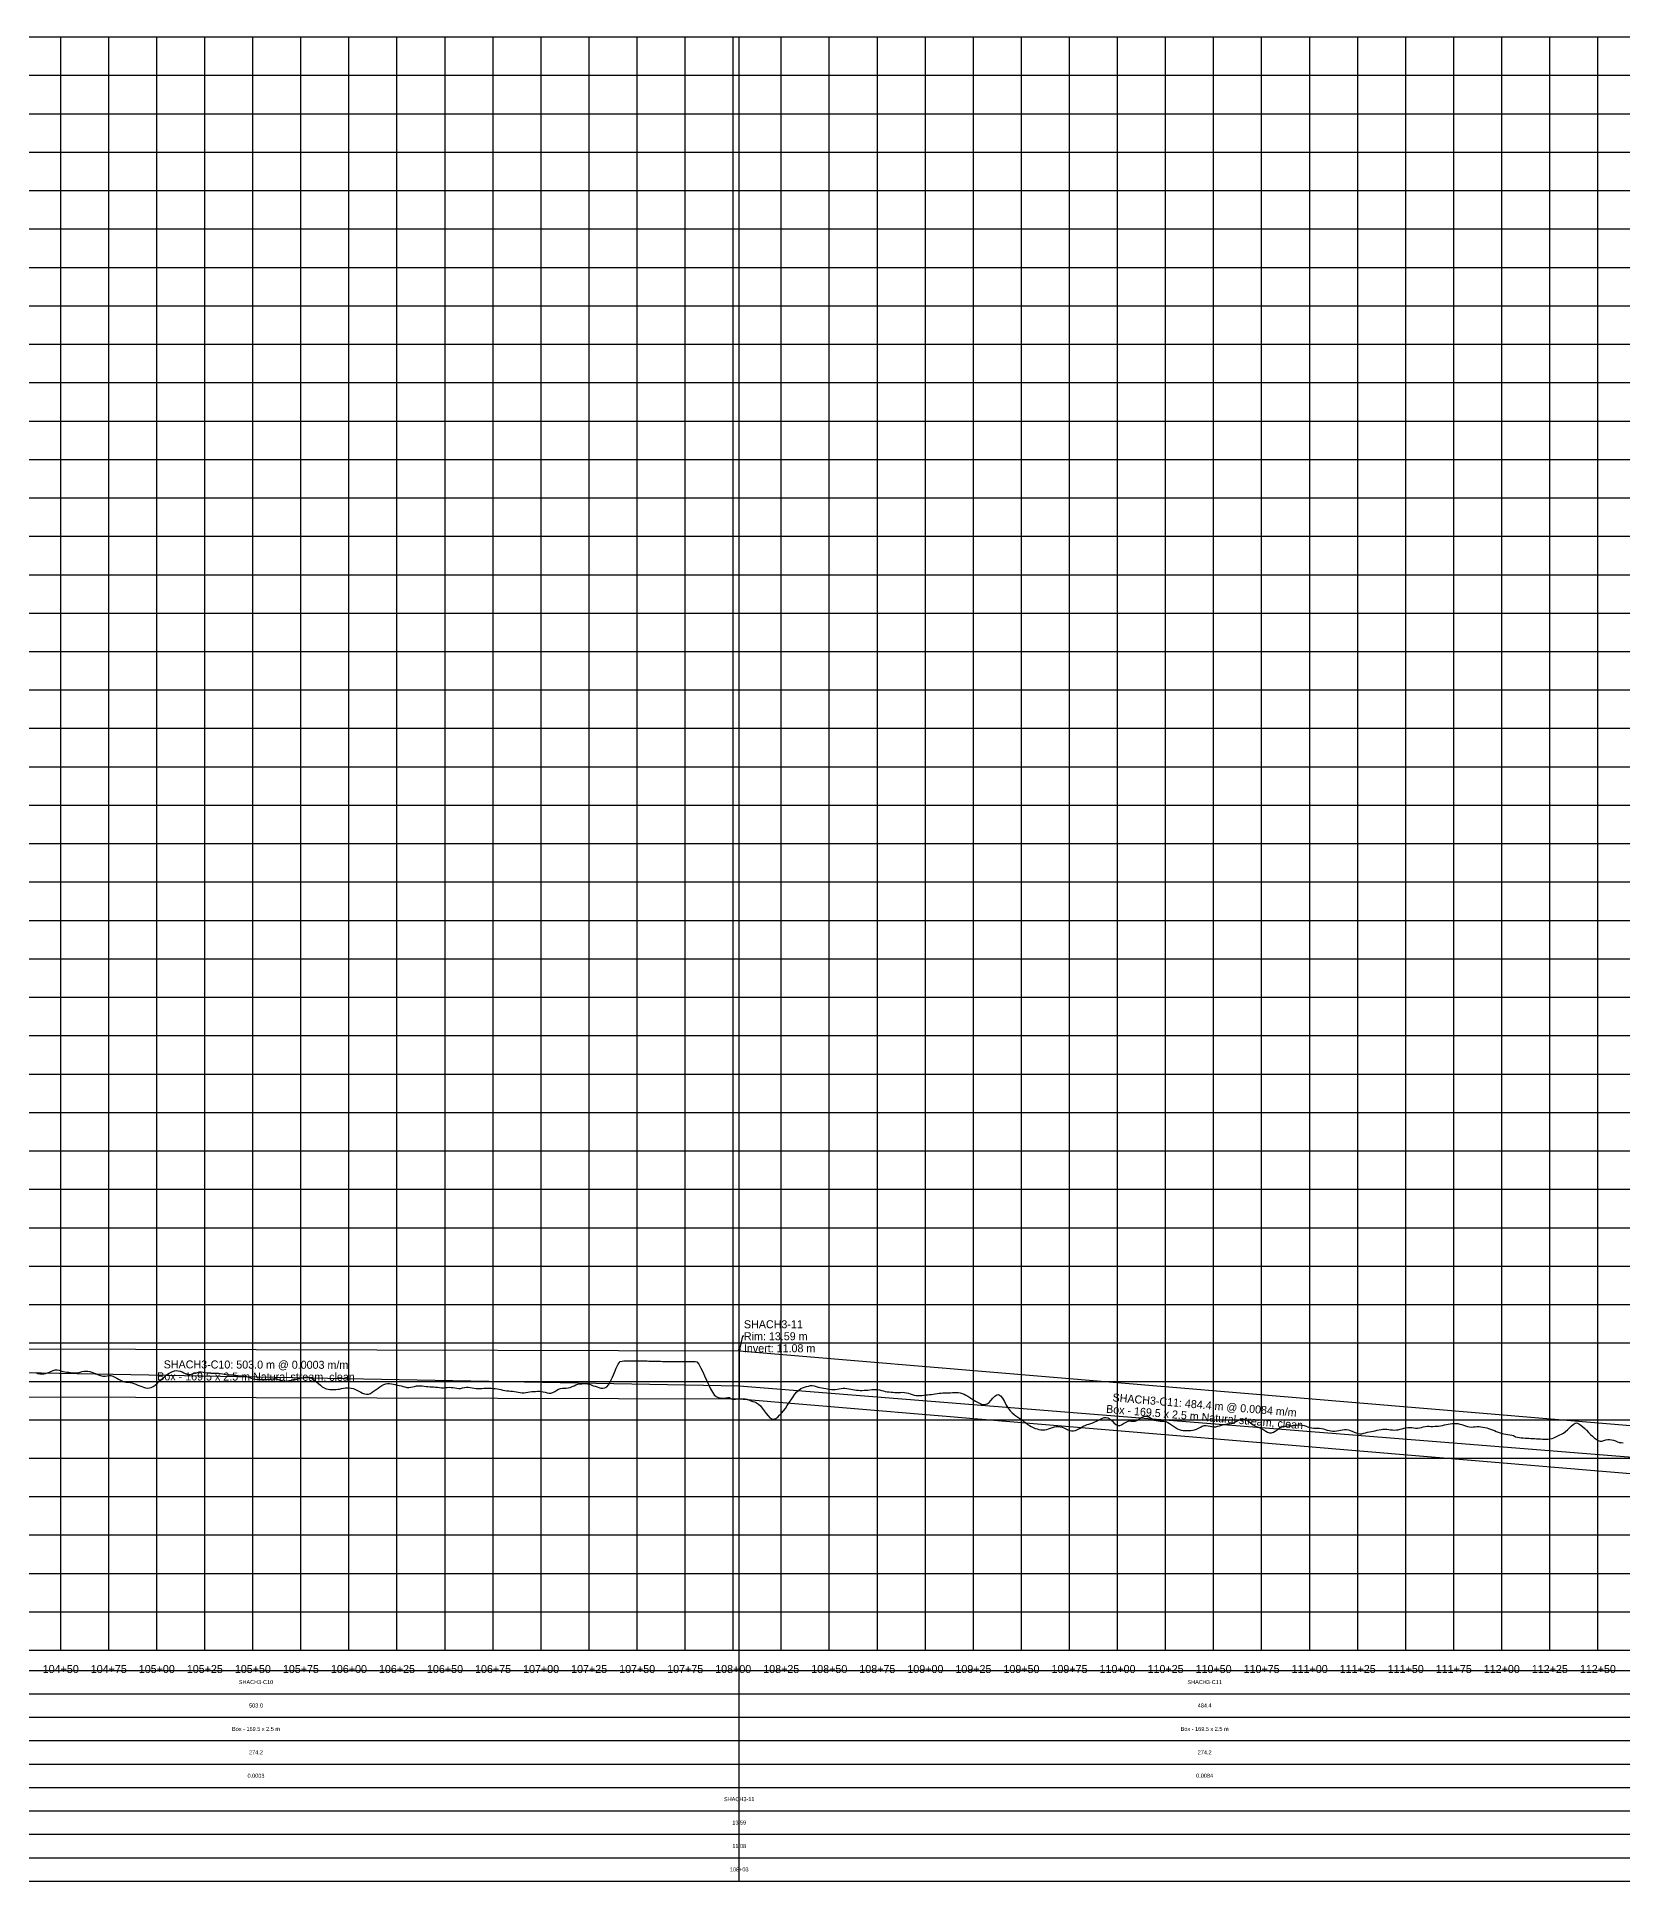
# Model space of a CAD drawing. Extents: x -64 to 13916, y -140 to 832.
# Drawn here: x 10438 to 11263, y -140 to 820 of the extents above; entities that cross this region are included whole.
import ezdxf
from ezdxf.enums import TextEntityAlignment as Align

# ---------------------------------------------------------------- set-up
doc = ezdxf.new("R2010")
doc.units = 0
for name, color, linetype in [('Annotation', 7, 'Continuous'), ('Annotation_Table', 254, 'Continuous'), ('Crown', 7, 'Continuous'), ('Grid', 254, 'Continuous'), ('Grid_Text', 7, 'Continuous'), ('Ground_Elevation', 3, 'Continuous'), ('Hydraulic_Grade', 5, 'Continuous'), ('Invert', 7, 'Continuous'), ('Structure', 7, 'Continuous')]:
    doc.layers.add(name, color=color, linetype=linetype)

msp = doc.modelspace()

# ---------------------------------------------------------------- linework, layer by layer
at = {"layer": 'Annotation', "color": 0}
msp.add_lwpolyline([(10803.12, 135.85), (10802.92, 136.83), (10803.71, 136.65)], close=True, dxfattribs=at)
msp.add_lwpolyline([(10805.56, 143.47), (10804.82, 143.47), (10803.12, 135.85)], dxfattribs=at)
at = {"layer": 'Annotation_Table', "color": 254}
for points in [[(10803.12, -140.21), (10803.12, 820)], [(-25, -30.48), (13899.95, -30.48)], [(-25, -42.67), (13899.95, -42.67)], [(-25, -54.86), (13899.95, -54.86)], [(-25, -67.06), (13899.95, -67.06)], [(-25, -79.25), (13899.95, -79.25)], [(-25, -91.44), (13899.95, -91.44)], [(-25, -103.63), (13899.95, -103.63)], [(-25, -115.82), (13899.95, -115.82)], [(-25, -128.02), (13899.95, -128.02)], [(-25, -140.21), (13899.95, -140.21)]]:
    msp.add_lwpolyline(points, dxfattribs=at)
at = {"layer": 'Crown', "color": 0}
for points in [[(10300.13, 137.32), (10803.12, 135.81)], [(10803.12, 135.81), (10803.12, 135.81)], [(10803.12, 135.81), (11287.55, 95.28)]]:
    msp.add_lwpolyline(points, dxfattribs=at)
at = {"layer": 'Grid', "color": 254}
for points in [[(-25, 820), (13900, 820)], [(10450, -20), (10450, 820)], [(10475, -20), (10475, 820)], [(10500, -20), (10500, 820)], [(10525, -20), (10525, 820)], [(10550, -20), (10550, 820)], [(10575, -20), (10575, 820)], [(10600, -20), (10600, 820)], [(10625, -20), (10625, 820)], [(10650, -20), (10650, 820)], [(10675, -20), (10675, 820)], [(10700, -20), (10700, 820)], [(10725, -20), (10725, 820)], [(10750, -20), (10750, 820)], [(10775, -20), (10775, 820)], [(10800, -20), (10800, 820)], [(10825, -20), (10825, 820)], [(10850, -20), (10850, 820)], [(10875, -20), (10875, 820)], [(10900, -20), (10900, 820)], [(10925, -20), (10925, 820)], [(10950, -20), (10950, 820)], [(10975, -20), (10975, 820)], [(11000, -20), (11000, 820)], [(11025, -20), (11025, 820)], [(11050, -20), (11050, 820)], [(11075, -20), (11075, 820)], [(11100, -20), (11100, 820)], [(11125, -20), (11125, 820)], [(11150, -20), (11150, 820)], [(11175, -20), (11175, 820)], [(11200, -20), (11200, 820)], [(11225, -20), (11225, 820)], [(11250, -20), (11250, 820)], [(-25, 800), (13900, 800)], [(-25, 780), (13900, 780)], [(-25, 760), (13900, 760)], [(-25, 740), (13900, 740)], [(-25, 720), (13900, 720)], [(-25, 700), (13900, 700)], [(-25, 680), (13900, 680)], [(-25, 660), (13900, 660)], [(-25, 640), (13900, 640)], [(-25, 620), (13900, 620)], [(-25, 600), (13900, 600)], [(-25, 580), (13900, 580)], [(-25, 560), (13900, 560)], [(-25, 540), (13900, 540)], [(-25, 520), (13900, 520)], [(-25, 500), (13900, 500)], [(-25, 480), (13900, 480)], [(-25, 460), (13900, 460)], [(-25, 440), (13900, 440)], [(-25, 420), (13900, 420)], [(-25, 400), (13900, 400)], [(-25, 380), (13900, 380)], [(-25, 360), (13900, 360)], [(-25, 340), (13900, 340)], [(-25, 320), (13900, 320)], [(-25, 300), (13900, 300)], [(-25, 280), (13900, 280)], [(-25, 260), (13900, 260)], [(-25, 240), (13900, 240)], [(-25, 220), (13900, 220)], [(-25, 200), (13900, 200)], [(-25, 180), (13900, 180)], [(-25, 160), (13900, 160)], [(-25, 140), (13900, 140)], [(-25, 120), (13900, 120)], [(-25, 100), (13900, 100)], [(-25, 80), (13900, 80)], [(-25, 60), (13900, 60)], [(-25, 40), (13900, 40)], [(-25, 20), (13900, 20)], [(-25, 0), (13900, 0)], [(-25, -20), (13900, -20)]]:
    msp.add_lwpolyline(points, dxfattribs=at)
at = {"layer": 'Ground_Elevation', "color": 3}
msp.add_lwpolyline([(10437.13, 124.54), (10438.13, 124.17), (10439.13, 123.95), (10440.13, 123.87), (10441.13, 123.92), (10442.13, 124.12), (10443.13, 124.43), (10444.13, 124.86), (10445.13, 125.25), (10446.13, 125.67), (10447.13, 125.98), (10448.13, 126.05), (10449.13, 125.86), (10450.13, 125.55), (10451.13, 125.21), (10452.13, 124.98), (10453.13, 124.8), (10454.13, 124.7), (10455.13, 124.59), (10456.13, 124.47), (10457.13, 124.46), (10458.13, 124.45), (10459.13, 124.5), (10460.13, 124.77), (10461.13, 125.11), (10462.13, 125.33), (10463.13, 125.36), (10464.13, 125.27), (10465.13, 125.09), (10466.13, 124.84), (10467.13, 124.48), (10468.13, 124.05), (10469.13, 123.61), (10470.13, 123.19), (10471.13, 122.89), (10472.13, 122.76), (10473.13, 122.78), (10474.13, 122.9), (10475.13, 123.02), (10476.13, 122.99), (10477.13, 122.68), (10478.13, 122.21), (10479.13, 121.7), (10480.13, 121.17), (10481.13, 120.55), (10482.13, 120.02), (10483.13, 119.74), (10484.13, 119.65), (10485.13, 119.59), (10486.13, 119.44), (10487.13, 119.17), (10488.13, 118.83), (10489.13, 118.46), (10490.13, 118.07), (10491.13, 117.64), (10492.13, 117.24), (10493.13, 116.9), (10494.13, 116.63), (10495.13, 116.51), (10496.13, 116.55), (10497.13, 116.82), (10498.13, 117.33), (10499.13, 118.04), (10500.13, 118.91), (10501.13, 119.86), (10502.13, 120.82), (10503.13, 121.74), (10504.13, 122.59), (10505.13, 123.37), (10506.13, 124.05), (10507.13, 124.61), (10508.13, 125.07), (10509.13, 125.4), (10510.13, 125.58), (10511.13, 125.55), (10512.13, 125.3), (10513.13, 124.89), (10514.13, 124.38), (10515.13, 123.9), (10516.13, 123.59), (10517.13, 123.59), (10518.13, 123.8), (10519.13, 124.09), (10520.13, 124.38), (10521.13, 124.65), (10522.13, 124.87), (10523.13, 124.95), (10524.13, 124.84), (10525.13, 124.67), (10526.13, 124.5), (10527.13, 124.36), (10528.13, 124.26), (10529.13, 124.26), (10530.13, 124.31), (10531.13, 124.33), (10532.13, 124.27), (10533.13, 124.14), (10534.13, 123.98), (10535.13, 123.79), (10536.13, 123.6), (10537.13, 123.47), (10538.13, 123.42), (10539.13, 123.41), (10540.13, 123.31), (10541.13, 123.14), (10542.13, 123), (10543.13, 122.9), (10544.13, 122.83), (10545.13, 122.76), (10546.13, 122.64), (10547.13, 122.41), (10548.13, 122.09), (10549.13, 121.73), (10550.13, 121.39), (10551.13, 121.15), (10552.13, 121.03), (10553.13, 120.98), (10554.13, 120.99), (10555.13, 121.01), (10556.13, 121.03), (10557.13, 121.04), (10558.13, 121.11), (10559.13, 121.22), (10560.13, 121.33), (10561.13, 121.39), (10562.13, 121.29), (10563.13, 121.01), (10564.13, 120.59), (10565.13, 120.21), (10566.13, 120.04), (10567.13, 120.07), (10568.13, 120.26), (10569.13, 120.48), (10570.13, 120.69), (10571.13, 120.88), (10572.13, 121.03), (10573.13, 121.2), (10574.13, 121.41), (10575.13, 121.66), (10576.13, 121.91), (10577.13, 122.17), (10578.13, 122.32), (10579.13, 122.25), (10580.13, 121.89), (10581.13, 121.29), (10582.13, 120.57), (10583.13, 119.76), (10584.13, 118.88), (10585.13, 117.98), (10586.13, 117.19), (10587.13, 116.58), (10588.13, 116.18), (10589.13, 115.93), (10590.13, 115.78), (10591.13, 115.74), (10592.13, 115.77), (10593.13, 115.84), (10594.13, 115.89), (10595.13, 116), (10596.13, 116.19), (10597.13, 116.41), (10598.13, 116.58), (10599.13, 116.67), (10600.13, 116.63), (10601.13, 116.46), (10602.13, 116.24), (10603.13, 115.93), (10604.13, 115.45), (10605.13, 114.87), (10606.13, 114.32), (10607.13, 113.86), (10608.13, 113.5), (10609.13, 113.29), (10610.13, 113.35), (10611.13, 113.73), (10612.13, 114.33), (10613.13, 115.05), (10614.13, 115.79), (10615.13, 116.5), (10616.13, 117.2), (10617.13, 117.85), (10618.13, 118.4), (10619.13, 118.75), (10620.13, 118.88), (10621.13, 118.88), (10622.13, 118.79), (10623.13, 118.6), (10624.13, 118.35), (10625.13, 118.09), (10626.13, 117.87), (10627.13, 117.65), (10628.13, 117.39), (10629.13, 117.1), (10630.13, 116.88), (10631.13, 116.81), (10632.13, 116.91), (10633.13, 117.13), (10634.13, 117.39), (10635.13, 117.59), (10636.13, 117.69), (10637.13, 117.68), (10638.13, 117.6), (10639.13, 117.47), (10640.13, 117.34), (10641.13, 117.25), (10642.13, 117.18), (10643.13, 117.14), (10644.13, 117.12), (10645.13, 117.03), (10646.13, 116.89), (10647.13, 116.71), (10648.13, 116.62), (10649.13, 116.65), (10650.13, 116.76), (10651.13, 116.87), (10652.13, 116.91), (10653.13, 116.86), (10654.13, 116.73), (10655.13, 116.56), (10656.13, 116.38), (10657.13, 116.3), (10658.13, 116.36), (10659.13, 116.57), (10660.13, 116.82), (10661.13, 116.97), (10662.13, 116.97), (10663.13, 116.82), (10664.13, 116.64), (10665.13, 116.48), (10666.13, 116.35), (10667.13, 116.26), (10668.13, 116.25), (10669.13, 116.31), (10670.13, 116.4), (10671.13, 116.47), (10672.13, 116.48), (10673.13, 116.45), (10674.13, 116.4), (10675.13, 116.34), (10676.13, 116.23), (10677.13, 116.08), (10678.13, 115.89), (10679.13, 115.7), (10680.13, 115.48), (10681.13, 115.25), (10682.13, 115.06), (10683.13, 114.99), (10684.13, 114.96), (10685.13, 114.87), (10686.13, 114.7), (10687.13, 114.53), (10688.13, 114.36), (10689.13, 114.19), (10690.13, 114.04), (10691.13, 114.01), (10692.13, 114.16), (10693.13, 114.39), (10694.13, 114.58), (10695.13, 114.66), (10696.13, 114.68), (10697.13, 114.72), (10698.13, 114.8), (10699.13, 114.83), (10700.13, 114.74), (10701.13, 114.54), (10702.13, 114.31), (10703.13, 114.09), (10704.13, 113.91), (10705.13, 113.92), (10706.13, 114.19), (10707.13, 114.72), (10708.13, 115.38), (10709.13, 115.97), (10710.13, 116.36), (10711.13, 116.46), (10712.13, 116.41), (10713.13, 116.43), (10714.13, 116.56), (10715.13, 116.84), (10716.13, 117.24), (10717.13, 117.68), (10718.13, 118.13), (10719.13, 118.49), (10720.13, 118.63), (10721.13, 118.71), (10722.13, 118.83), (10723.13, 118.84), (10724.13, 118.73), (10725.13, 118.59), (10726.13, 118.15), (10727.13, 117.73), (10728.13, 117.44), (10729.13, 117.1), (10730.13, 116.76), (10731.13, 116.51), (10732.13, 116.41), (10733.13, 116.55), (10734.13, 117.06), (10735.13, 118.22), (10736.13, 120.02), (10737.13, 122.26), (10738.13, 124.61), (10739.13, 126.83), (10740.13, 128.86), (10741.13, 130.28), (10742.13, 130.59), (10743.13, 130.6), (10744.13, 130.6), (10745.13, 130.6), (10746.13, 130.6), (10747.13, 130.6), (10748.13, 130.6), (10749.13, 130.6), (10750.13, 130.6), (10751.13, 130.6), (10752.13, 130.6), (10753.13, 130.6), (10754.13, 130.6), (10755.13, 130.6), (10756.13, 130.59), (10757.13, 130.57), (10758.13, 130.54), (10759.13, 130.51), (10760.13, 130.49), (10761.13, 130.46), (10762.13, 130.44), (10763.13, 130.41), (10764.13, 130.39), (10765.13, 130.36), (10766.13, 130.36), (10767.13, 130.36), (10768.13, 130.36), (10769.13, 130.36), (10770.13, 130.36), (10771.13, 130.35), (10772.13, 130.36), (10773.13, 130.36), (10774.13, 130.37), (10775.13, 130.36), (10776.13, 130.37), (10777.13, 130.37), (10778.13, 130.36), (10779.13, 130.36), (10780.13, 130.36), (10781.13, 130.17), (10782.13, 128.91), (10783.13, 126.93), (10784.13, 124.91), (10785.13, 122.89), (10786.13, 120.67), (10787.13, 118.3), (10788.13, 116.1), (10789.13, 114.31), (10790.13, 112.99), (10791.13, 112.09), (10792.13, 111.58), (10793.13, 111.34), (10794.13, 111.24), (10795.13, 111.25), (10796.13, 111.36), (10797.13, 111.58), (10798.13, 111.57), (10799.13, 110.88), (10800.13, 110.57), (10801.13, 110.71), (10802.13, 110.82), (10803.13, 110.85), (10804.13, 110.84), (10805.13, 110.82), (10806.13, 110.82), (10807.13, 110.76), (10808.13, 110.41), (10809.13, 109.91), (10810.13, 109.56), (10811.13, 109.28), (10812.13, 108.86), (10813.13, 108.17), (10814.13, 107.18), (10815.13, 105.98), (10816.13, 104.62), (10817.13, 103.26), (10818.13, 101.99), (10819.13, 100.99), (10820.13, 100.43), (10821.13, 100.31), (10822.13, 100.65), (10823.13, 101.34), (10824.13, 102.31), (10825.13, 103.39), (10826.13, 104.6), (10827.13, 105.94), (10828.13, 107.39), (10829.13, 108.92), (10830.13, 110.46), (10831.13, 111.94), (10832.13, 113.29), (10833.13, 114.48), (10834.13, 115.46), (10835.13, 116.19), (10836.13, 116.69), (10837.13, 117.01), (10838.13, 117.26), (10839.13, 117.54), (10840.13, 117.76), (10841.13, 117.79), (10842.13, 117.61), (10843.13, 117.32), (10844.13, 117.03), (10845.13, 116.81), (10846.13, 116.65), (10847.13, 116.49), (10848.13, 116.31), (10849.13, 116.11), (10850.13, 115.93), (10851.13, 115.79), (10852.13, 115.73), (10853.13, 115.78), (10854.13, 115.93), (10855.13, 116.12), (10856.13, 116.31), (10857.13, 116.43), (10858.13, 116.44), (10859.13, 116.33), (10860.13, 116.17), (10861.13, 115.98), (10862.13, 115.79), (10863.13, 115.62), (10864.13, 115.46), (10865.13, 115.34), (10866.13, 115.29), (10867.13, 115.29), (10868.13, 115.34), (10869.13, 115.39), (10870.13, 115.48), (10871.13, 115.61), (10872.13, 115.71), (10873.13, 115.78), (10874.13, 115.8), (10875.13, 115.75), (10876.13, 115.58), (10877.13, 115.31), (10878.13, 115.01), (10879.13, 114.76), (10880.13, 114.6), (10881.13, 114.46), (10882.13, 114.37), (10883.13, 114.32), (10884.13, 114.27), (10885.13, 114.21), (10886.13, 114.2), (10887.13, 114.26), (10888.13, 114.32), (10889.13, 114.27), (10890.13, 114.08), (10891.13, 113.8), (10892.13, 113.46), (10893.13, 113.1), (10894.13, 112.79), (10895.13, 112.6), (10896.13, 112.58), (10897.13, 112.65), (10898.13, 112.71), (10899.13, 112.82), (10900.13, 112.93), (10901.13, 113.02), (10902.13, 113.09), (10903.13, 113.22), (10904.13, 113.37), (10905.13, 113.54), (10906.13, 113.67), (10907.13, 113.78), (10908.13, 113.89), (10909.13, 113.97), (10910.13, 114), (10911.13, 114), (10912.13, 113.99), (10913.13, 114.06), (10914.13, 114.12), (10915.13, 114.16), (10916.13, 114.17), (10917.13, 114.12), (10918.13, 113.99), (10919.13, 113.75), (10920.13, 113.39), (10921.13, 112.87), (10922.13, 112.23), (10923.13, 111.53), (10924.13, 110.84), (10925.13, 110.2), (10926.13, 109.67), (10927.13, 109.14), (10928.13, 108.6), (10929.13, 108.13), (10930.13, 107.89), (10931.13, 107.93), (10932.13, 108.27), (10933.13, 108.94), (10934.13, 109.99), (10935.13, 111.2), (10936.13, 112.33), (10937.13, 113.02), (10938.13, 113.08), (10939.13, 112.46), (10940.13, 111.17), (10941.13, 109.48), (10942.13, 107.68), (10943.13, 106.03), (10944.13, 104.67), (10945.13, 103.6), (10946.13, 102.76), (10947.13, 102.02), (10948.13, 101.34), (10949.13, 100.68), (10950.13, 100), (10951.13, 99.25), (10952.13, 98.51), (10953.13, 97.77), (10954.13, 97.08), (10955.13, 96.46), (10956.13, 95.93), (10957.13, 95.51), (10958.13, 95.21), (10959.13, 94.96), (10960.13, 94.77), (10961.13, 94.67), (10962.13, 94.69), (10963.13, 94.89), (10964.13, 95.22), (10965.13, 95.61), (10966.13, 96.01), (10967.13, 96.29), (10968.13, 96.46), (10969.13, 96.49), (10970.13, 96.38), (10971.13, 96.1), (10972.13, 95.73), (10973.13, 95.22), (10974.13, 94.76), (10975.13, 94.39), (10976.13, 94.15), (10977.13, 94.17), (10978.13, 94.42), (10979.13, 94.86), (10980.13, 95.43), (10981.13, 96.02), (10982.13, 96.58), (10983.13, 97.07), (10984.13, 97.47), (10985.13, 97.78), (10986.13, 98.09), (10987.13, 98.43), (10988.13, 98.85), (10989.13, 99.33), (10990.13, 99.8), (10991.13, 100.27), (10992.13, 100.75), (10993.13, 101.15), (10994.13, 101.26), (10995.13, 100.99), (10996.13, 100.31), (10997.13, 99.4), (10998.13, 98.4), (10999.13, 97.55), (11000.13, 97.05), (11001.13, 96.99), (11002.13, 97.37), (11003.13, 98), (11004.13, 98.65), (11005.13, 99.13), (11006.13, 99.37), (11007.13, 99.35), (11008.13, 99.24), (11009.13, 99.3), (11010.13, 99.66), (11011.13, 100.27), (11012.13, 101.02), (11013.13, 101.6), (11014.13, 101.82), (11015.13, 101.82), (11016.13, 101.48), (11017.13, 100.92), (11018.13, 100.32), (11019.13, 99.85), (11020.13, 99.56), (11021.13, 99.37), (11022.13, 99.32), (11023.13, 99.32), (11024.13, 99.25), (11025.13, 99.02), (11026.13, 98.62), (11027.13, 98.01), (11028.13, 97.31), (11029.13, 96.59), (11030.13, 95.91), (11031.13, 95.28), (11032.13, 94.86), (11033.13, 94.61), (11034.13, 94.45), (11035.13, 94.38), (11036.13, 94.35), (11037.13, 94.39), (11038.13, 94.47), (11039.13, 94.59), (11040.13, 94.83), (11041.13, 95.17), (11042.13, 95.65), (11043.13, 96.22), (11044.13, 96.7), (11045.13, 97), (11046.13, 97.07), (11047.13, 96.87), (11048.13, 96.65), (11049.13, 96.45), (11050.13, 96.3), (11051.13, 96.36), (11052.13, 96.58), (11053.13, 96.87), (11054.13, 97.18), (11055.13, 97.46), (11056.13, 97.7), (11057.13, 97.86), (11058.13, 97.92), (11059.13, 98.02), (11060.13, 98.28), (11061.13, 98.72), (11062.13, 99.28), (11063.13, 99.8), (11064.13, 100.15), (11065.13, 100.28), (11066.13, 100.17), (11067.13, 99.82), (11068.13, 99.23), (11069.13, 98.48), (11070.13, 97.69), (11071.13, 97.02), (11072.13, 96.52), (11073.13, 96.14), (11074.13, 95.77), (11075.13, 95.32), (11076.13, 94.73), (11077.13, 94.06), (11078.13, 93.52), (11079.13, 93.22), (11080.13, 93.26), (11081.13, 93.56), (11082.13, 94.1), (11083.13, 94.84), (11084.13, 95.6), (11085.13, 96.18), (11086.13, 96.51), (11087.13, 96.67), (11088.13, 96.75), (11089.13, 96.82), (11090.13, 96.86), (11091.13, 96.94), (11092.13, 97.09), (11093.13, 97.27), (11094.13, 97.41), (11095.13, 97.39), (11096.13, 97.21), (11097.13, 96.94), (11098.13, 96.63), (11099.13, 96.3), (11100.13, 96), (11101.13, 95.77), (11102.13, 95.6), (11103.13, 95.55), (11104.13, 95.6), (11105.13, 95.62), (11106.13, 95.48), (11107.13, 95.21), (11108.13, 94.87), (11109.13, 94.58), (11110.13, 94.35), (11111.13, 94.18), (11112.13, 94.12), (11113.13, 94.12), (11114.13, 94.18), (11115.13, 94.35), (11116.13, 94.55), (11117.13, 94.73), (11118.13, 94.86), (11119.13, 94.88), (11120.13, 94.73), (11121.13, 94.42), (11122.13, 94), (11123.13, 93.57), (11124.13, 93.19), (11125.13, 92.9), (11126.13, 92.73), (11127.13, 92.74), (11128.13, 92.94), (11129.13, 93.24), (11130.13, 93.49), (11131.13, 93.69), (11132.13, 93.87), (11133.13, 94.06), (11134.13, 94.28), (11135.13, 94.54), (11136.13, 94.79), (11137.13, 95), (11138.13, 95.13), (11139.13, 95.14), (11140.13, 95.06), (11141.13, 94.93), (11142.13, 94.79), (11143.13, 94.7), (11144.13, 94.65), (11145.13, 94.68), (11146.13, 94.81), (11147.13, 95.06), (11148.13, 95.36), (11149.13, 95.65), (11150.13, 95.88), (11151.13, 96), (11152.13, 96.01), (11153.13, 95.93), (11154.13, 95.79), (11155.13, 95.67), (11156.13, 95.65), (11157.13, 95.76), (11158.13, 95.97), (11159.13, 96.23), (11160.13, 96.46), (11161.13, 96.58), (11162.13, 96.58), (11163.13, 96.54), (11164.13, 96.53), (11165.13, 96.58), (11166.13, 96.66), (11167.13, 96.75), (11168.13, 96.88), (11169.13, 97.09), (11170.13, 97.36), (11171.13, 97.61), (11172.13, 97.79), (11173.13, 97.92), (11174.13, 98.04), (11175.13, 98.11), (11176.13, 98.09), (11177.13, 97.97), (11178.13, 97.74), (11179.13, 97.46), (11180.13, 97.15), (11181.13, 96.82), (11182.13, 96.52), (11183.13, 96.28), (11184.13, 96.19), (11185.13, 96.24), (11186.13, 96.36), (11187.13, 96.46), (11188.13, 96.46), (11189.13, 96.37), (11190.13, 96.21), (11191.13, 96.01), (11192.13, 95.76), (11193.13, 95.47), (11194.13, 95.15), (11195.13, 94.78), (11196.13, 94.37), (11197.13, 93.94), (11198.13, 93.51), (11199.13, 93.13), (11200.13, 92.82), (11201.13, 92.6), (11202.13, 92.44), (11203.13, 92.31), (11204.13, 92.14), (11205.13, 92), (11206.13, 91.77), (11207.13, 91.15), (11208.13, 90.86), (11209.13, 90.7), (11210.13, 90.59), (11211.13, 90.53), (11212.13, 90.47), (11213.13, 90.41), (11214.13, 90.35), (11215.13, 90.3), (11216.13, 90.25), (11217.13, 90.19), (11218.13, 90.14), (11219.13, 90.09), (11220.13, 90.03), (11221.13, 89.98), (11222.13, 89.93), (11223.13, 89.89), (11224.13, 89.91), (11225.13, 90.05), (11226.13, 90.29), (11227.13, 90.64), (11228.13, 91.09), (11229.13, 91.6), (11230.13, 92.11), (11231.13, 92.56), (11232.13, 93.07), (11233.13, 93.83), (11234.13, 94.71), (11235.13, 95.56), (11236.13, 96.7), (11237.13, 97.55), (11238.13, 98.3), (11239.13, 98.44), (11240.13, 97.88), (11241.13, 97.16), (11242.13, 96.36), (11243.13, 95.5), (11244.13, 94.55), (11245.13, 93.45), (11246.13, 92.4), (11247.13, 91.45), (11248.13, 90.58), (11249.13, 89.83), (11250.13, 89.24), (11251.13, 88.93), (11252.13, 88.94), (11253.13, 89.22), (11254.13, 89.58), (11255.13, 89.78), (11256.13, 89.79), (11257.13, 89.61), (11258.13, 89.3), (11259.13, 88.96), (11260.13, 88.54), (11261.13, 88.24), (11262.13, 88.08), (11263.13, 88.06)], dxfattribs=at)
at = {"layer": 'Hydraulic_Grade', "color": 5}
for points in [[(10300.13, 126.97), (10803.12, 117.67)], [(10803.12, 117.67), (10803.12, 117.67)], [(10803.12, 117.67), (11287.55, 78.99)]]:
    msp.add_lwpolyline(points, dxfattribs=at)
at = {"layer": 'Invert', "color": 0}
for points in [[(10300.13, 112.32), (10803.12, 110.81)], [(10803.12, 110.81), (10803.12, 110.81)], [(10803.12, 110.81), (11287.55, 70.28)]]:
    msp.add_lwpolyline(points, dxfattribs=at)
at = {"layer": 'Structure', "color": 0}
msp.add_lwpolyline([(10803.12, 135.85), (10803.12, 110.81)], dxfattribs=at)
msp.add_lwpolyline([(10803.12, 135.85), (10803.12, 110.81)], dxfattribs=at)

# ---------------------------------------------------------------- texts
at = {"layer": 'Annotation', "color": 0}
for s, height, p in [('SHACH3-11', 4.167, (10805.56, 149.72)), ('Rim: 13.59 m', 4.1667, (10805.56, 143.47)), ('Invert: 11.08 m', 4.1667, (10805.56, 137.22))]:
    msp.add_text(s, height=height, dxfattribs=at).set_placement(p, align=Align.MIDDLE_LEFT)
for s, rotation, p in [('SHACH3-C10: 503.0 m @ 0.0003 m/m', 359.82811, (10551.62, 128.71)), ('Box - 169.5 x 2.5 m Natural stream, clean', 359.82811, (10551.62, 122.46)), ('Box - 169.5 x 2.5 m Natural stream, clean', 355.21733, (11045.33, 101.44)), ('SHACH3-C11: 484.4 m @ 0.0084 m/m', 355.21733, (11045.33, 107.69))]:
    msp.add_text(s, height=4.1667, rotation=rotation, dxfattribs=at).set_placement(p, align=Align.MIDDLE_CENTER)
at = {"layer": 'Annotation_Table', "color": 0}
for s, height, p in [('SHACH3-C10', 2.083, (10551.62, -36.58)), ('SHACH3-C11', 2.083, (11045.33, -36.58)), ('503.0', 2.083, (10551.62, -48.77)), ('484.4', 2.083, (11045.33, -48.77)), ('Box - 169.5 x 2.5 m', 2.0833, (10551.62, -60.96)), ('Box - 169.5 x 2.5 m', 2.0833, (11045.33, -60.96)), ('274.2', 2.083, (10551.62, -73.15)), ('274.2', 2.083, (11045.33, -73.15)), ('0.0003', 2.083, (10551.62, -85.34)), ('0.0084', 2.083, (11045.33, -85.34)), ('SHACH3-11', 2.083, (10803.12, -97.54)), ('13.59', 2.083, (10803.12, -109.73)), ('11.08', 2.083, (10803.12, -121.92)), ('108+03', 2.083, (10803.12, -134.11))]:
    msp.add_text(s, height=height, dxfattribs=at).set_placement(p, align=Align.MIDDLE_CENTER)
at = {"layer": 'Grid_Text', "color": 0}
for s, p in [('104+50', (10450, -27.7)), ('104+75', (10475, -27.7)), ('105+00', (10500, -27.7)), ('105+25', (10525, -27.7)), ('105+50', (10550, -27.7)), ('105+75', (10575, -27.7)), ('106+00', (10600, -27.7)), ('106+25', (10625, -27.7)), ('106+50', (10650, -27.7)), ('106+75', (10675, -27.7)), ('107+00', (10700, -27.7)), ('107+25', (10725, -27.7)), ('107+50', (10750, -27.7)), ('107+75', (10775, -27.7)), ('108+00', (10800, -27.7)), ('108+25', (10825, -27.7)), ('108+50', (10850, -27.7)), ('108+75', (10875, -27.7)), ('109+00', (10900, -27.7)), ('109+25', (10925, -27.7)), ('109+50', (10950, -27.7)), ('109+75', (10975, -27.7)), ('110+00', (11000, -27.7)), ('110+25', (11025, -27.7)), ('110+50', (11050, -27.7)), ('110+75', (11075, -27.7)), ('111+00', (11100, -27.7)), ('111+25', (11125, -27.7)), ('111+50', (11150, -27.7)), ('111+75', (11175, -27.7)), ('112+00', (11200, -27.7)), ('112+25', (11225, -27.7)), ('112+50', (11250, -27.7))]:
    msp.add_text(s, height=4.167, dxfattribs=at).set_placement(p, align=Align.TOP_CENTER)

doc.saveas('drawing.dxf')
